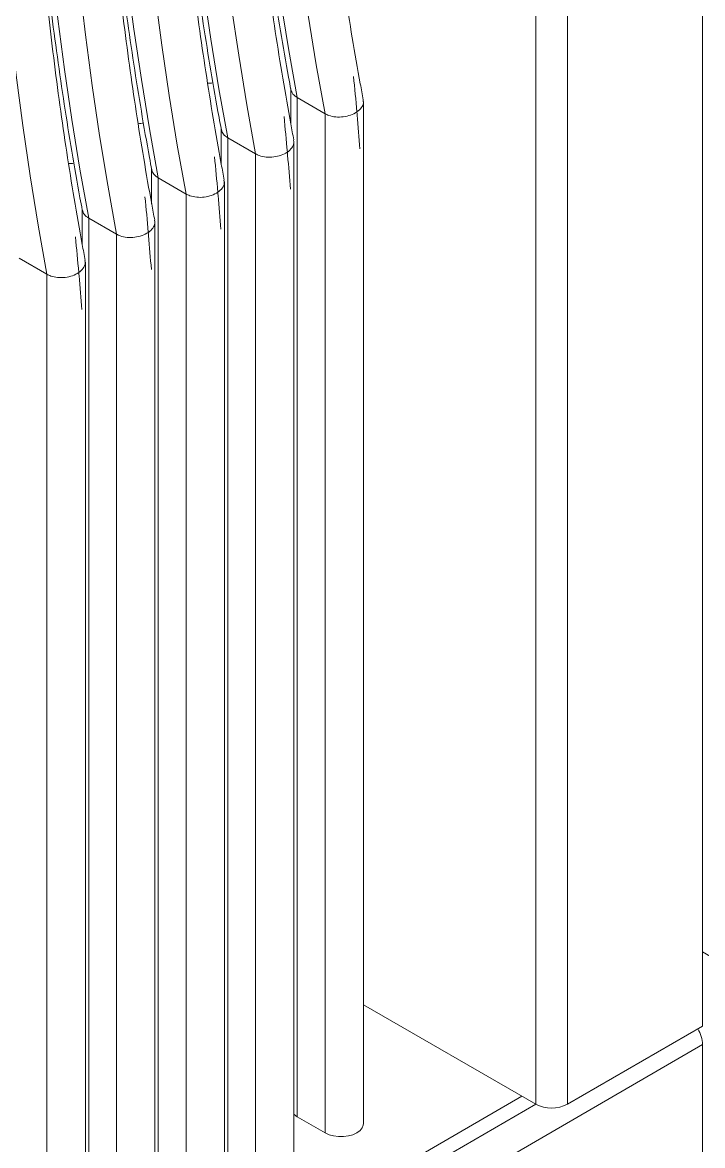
# Model space of a CAD drawing. Header units: millimetres. Extents: x 18217 to 37054, y 415 to 7180.
# Drawn here: x 19757.8 to 20048.3, y 3134.3 to 3613.8 of the extents above; entities that cross this region are included whole.
import ezdxf

# ---------------------------------------------------------------- set-up
doc = ezdxf.new("R2010")
doc.units = ezdxf.units.MM

# ---------------------------------------------------------------- blocks, each defined once
blk = doc.blocks.new('sdasdasdasdas')
at = {"linetype": 'ByBlock', "lineweight": 9}
for p, q in [((20661.95, 3749.48), (20661.95, 2524.67)), ((20613.87, 3721.72), (20613.87, 2496.91)), ((20602.56, 2496.91), (20602.56, 3719.01)), ((20515.36, 2858.26), (20515.36, 2845.9)), ((20527.6, 2849.35), (20517.7, 2855.06)), ((20517.7, 2492.42), (20517.7, 2855.06)), ((20541.26, 2489.87), (20541.26, 2853.69)), ((20527.6, 2486.7), (20527.6, 2849.35)), ((20490.61, 2843.97), (20490.61, 2831.62)), ((20502.85, 2835.06), (20492.95, 2840.77)), ((20492.95, 2478.13), (20492.95, 2840.77)), ((20516.51, 2475.58), (20516.51, 2839.4)), ((20502.85, 2472.41), (20502.85, 2835.06)), ((20465.86, 2829.68), (20465.86, 2817.33)), ((20478.11, 2820.77), (20468.21, 2826.49)), ((20468.21, 2463.84), (20468.21, 2826.49)), ((20491.76, 2461.29), (20491.76, 2825.11)), ((20478.11, 2458.13), (20478.11, 2820.77)), ((20441.11, 2815.39), (20441.11, 2803.04)), ((20453.36, 2806.48), (20443.46, 2812.2)), ((20443.46, 2449.55), (20443.46, 2812.2)), ((20467.01, 2447.01), (20467.01, 2810.83)), ((20453.36, 2443.84), (20453.36, 2806.48)), ((20428.61, 2792.2), (20418.71, 2797.91)), ((20442.26, 2432.72), (20442.26, 2796.54)), ((20428.61, 2429.55), (20428.61, 2792.2)), ((20707.95, 2524.54), (20661.95, 2551.1)), ((20602.56, 2496.91), (20541.26, 2532.29)), ((20661.95, 2524.67), (20613.87, 2496.91)), ((20661.95, 2518.13), (19526.11, 1859.93)), ((20661.95, 2462.61), (20661.95, 2518.13)), ((20597.61, 2499.76), (19576.53, 1907.82)), ((20602.56, 2496.91), (19576.53, 1902.11)), ((20517.71, 2492.42), (20527.6, 2486.7))]:
    blk.add_line(p, q, dxfattribs=at)
at = {"linetype": 'ByBlock', "lineweight": 9, "flags": 128}
for points in [[(20527.6, 2849.35), (20524.47, 2866.79), (20521.59, 2884.42), (20518.96, 2902.25), (20516.57, 2920.26), (20514.44, 2938.46), (20512.55, 2956.84), (20510.92, 2975.39), (20509.54, 2994.11), (20508.4, 3013), (20507.52, 3032.05), (20506.89, 3051.25), (20506.52, 3070.62), (20506.39, 3090.13), (20506.52, 3109.78), (20506.89, 3129.58), (20507.52, 3149.52), (20508.4, 3169.58), (20509.54, 3189.78), (20510.92, 3210.1)], [(20502.85, 2835.06), (20499.72, 2852.5), (20496.84, 2870.14), (20494.21, 2887.96), (20491.82, 2905.98), (20489.69, 2924.17), (20487.81, 2942.55), (20486.17, 2961.1), (20484.79, 2979.82), (20483.65, 2998.71), (20482.77, 3017.76), (20482.14, 3036.97), (20481.77, 3056.33), (20481.64, 3075.84), (20481.77, 3095.5), (20482.14, 3115.3), (20482.77, 3135.23), (20483.65, 3155.3), (20484.79, 3175.49), (20486.17, 3195.81)], [(20478.11, 2820.77), (20474.98, 2838.21), (20472.09, 2855.85), (20469.46, 2873.68), (20467.08, 2891.69), (20464.94, 2909.89), (20463.06, 2928.26), (20461.42, 2946.81), (20460.04, 2965.53), (20458.91, 2984.42), (20458.03, 3003.47), (20457.4, 3022.68), (20457.02, 3042.04), (20456.89, 3061.55), (20457.02, 3081.21), (20457.4, 3101.01), (20458.03, 3120.94), (20458.91, 3141.01), (20460.04, 3161.2), (20461.42, 3181.52), (20463.06, 3201.96)], [(20453.36, 2806.48), (20450.23, 2823.93), (20447.35, 2841.56), (20444.71, 2859.39), (20442.33, 2877.4), (20440.19, 2895.6), (20438.31, 2913.98), (20436.67, 2932.53), (20435.29, 2951.25), (20434.16, 2970.13), (20433.28, 2989.18), (20432.65, 3008.39), (20432.27, 3027.75), (20432.14, 3047.27), (20432.27, 3066.92), (20432.65, 3086.72), (20433.28, 3106.66), (20434.16, 3126.72), (20435.29, 3146.92), (20436.67, 3167.24), (20438.31, 3187.67), (20440.19, 3208.22)], [(20428.61, 2792.2), (20425.48, 2809.64), (20422.6, 2827.27), (20419.96, 2845.1), (20417.58, 2863.12), (20415.44, 2881.31), (20413.56, 2899.69), (20411.92, 2918.24), (20410.54, 2936.96), (20409.41, 2955.85), (20408.53, 2974.9), (20407.9, 2994.1), (20407.52, 3013.47), (20407.39, 3032.98), (20407.52, 3052.64), (20407.9, 3072.43), (20408.53, 3092.37), (20409.41, 3112.44), (20410.54, 3132.63), (20411.92, 3152.95), (20413.56, 3173.39), (20415.44, 3193.94)], [(20517.7, 2855.06), (20514.57, 2872.5), (20511.69, 2890.14), (20509.06, 2907.97), (20506.67, 2925.98), (20504.54, 2944.18), (20502.65, 2962.55), (20501.02, 2981.1), (20499.64, 2999.82), (20498.5, 3018.71), (20497.62, 3037.76), (20496.99, 3056.97), (20496.62, 3076.33), (20496.49, 3095.84), (20496.62, 3115.5), (20496.99, 3135.3), (20497.62, 3155.23), (20498.5, 3175.3), (20499.64, 3195.49), (20500.36, 3206.52)], [(20492.95, 2840.77), (20489.82, 2858.21), (20486.94, 2875.85), (20484.31, 2893.68), (20481.93, 2911.69), (20479.79, 2929.89), (20477.91, 2948.26), (20476.27, 2966.81), (20474.89, 2985.54), (20473.76, 3004.42), (20472.87, 3023.47), (20472.25, 3042.68), (20471.87, 3062.04), (20471.74, 3081.55), (20471.87, 3101.21), (20472.25, 3121.01), (20472.87, 3140.94), (20473.76, 3161.01), (20474.89, 3181.21), (20475.61, 3192.24)], [(20468.21, 2826.49), (20465.08, 2843.93), (20462.19, 2861.56), (20459.56, 2879.39), (20457.18, 2897.4), (20455.04, 2915.6), (20453.16, 2933.98), (20451.52, 2952.53), (20450.14, 2971.25), (20449.01, 2990.14), (20448.13, 3009.19), (20447.5, 3028.39), (20447.12, 3047.76), (20446.99, 3067.27), (20447.12, 3086.92), (20447.5, 3106.72), (20448.13, 3126.66), (20449.01, 3146.72), (20450.14, 3166.92), (20450.86, 3177.95)], [(20443.46, 2812.2), (20440.33, 2829.64), (20437.45, 2847.28), (20434.81, 2865.1), (20432.43, 2883.12), (20430.29, 2901.31), (20428.41, 2919.69), (20426.77, 2938.24), (20425.39, 2956.96), (20424.26, 2975.85), (20423.38, 2994.9), (20422.75, 3014.11), (20422.37, 3033.47), (20422.24, 3052.98), (20422.37, 3072.64), (20422.75, 3092.44), (20423.38, 3112.37), (20424.26, 3132.44), (20425.39, 3152.63), (20426.11, 3163.66)], [(20516.51, 2493.3), (20516.59, 2493.22), (20517.71, 2492.42)], [(20527.6, 2486.7), (20529.01, 2486.06), (20530.62, 2485.61), (20532.37, 2485.38), (20534.16, 2485.38), (20535.9, 2485.61), (20537.52, 2486.06), (20538.92, 2486.7), (20540.04, 2487.51), (20540.81, 2488.44), (20541.21, 2489.45), (20541.26, 2490.06)]]:
    blk.add_lwpolyline(points, dxfattribs=at)
at = {"linetype": 'ByBlock', "lineweight": 9}
for centre, radius, start, end in [((20650.22, 2517.68), 11.74, 2.2084, 30.9059), ((20608.21, 2507.83), 12.3, 242.6094, 297.3906)]:
    blk.add_arc(centre, radius, start, end, dxfattribs=at)
for points, knots in [([(20541.21, 2854.29), (20540.85, 2856.19), (20539.48, 2863.49), (20537.24, 2876.3), (20534.59, 2892.8), (20532.17, 2909.48), (20529.96, 2926.32), (20527.97, 2943.32), (20526.2, 2960.48), (20524.66, 2977.8), (20523.33, 2995.27), (20522.23, 3012.89), (20521.35, 3030.66), (20520.69, 3048.56), (20520.25, 3066.61), (20520.03, 3084.8), (20520.04, 3103.11), (20520.27, 3121.55), (20520.72, 3140.12), (20521.4, 3158.81), (20522.29, 3177.62), (20523.41, 3196.53), (20524.75, 3215.56), (20526.31, 3234.7), (20528.1, 3253.94), (20530.1, 3273.27), (20532.33, 3292.7), (20534.77, 3312.22), (20537.44, 3331.83), (20539.63, 3346.85), (20540.94, 3355.35), (20541.24, 3357.25)], [0, 0, 0, 0, 0.01274, 0.048919, 0.085098, 0.121275, 0.157452, 0.193628, 0.229804, 0.265979, 0.302153, 0.338328, 0.374502, 0.410677, 0.446851, 0.483026, 0.519201, 0.555376, 0.591551, 0.627727, 0.663904, 0.700081, 0.736258, 0.772436, 0.808614, 0.844793, 0.880973, 0.917153, 0.953334, 0.989516, 1, 1, 1, 1]), ([(20516.46, 2840.01), (20516.1, 2841.91), (20514.73, 2849.2), (20512.5, 2862.01), (20509.85, 2878.51), (20507.42, 2895.19), (20505.21, 2912.03), (20503.22, 2929.03), (20501.46, 2946.19), (20499.91, 2963.51), (20498.58, 2980.98), (20497.48, 2998.6), (20496.6, 3016.37), (20495.94, 3034.28), (20495.5, 3052.33), (20495.29, 3070.51), (20495.29, 3088.82), (20495.52, 3107.27), (20495.97, 3125.83), (20496.65, 3144.52), (20497.54, 3163.33), (20498.66, 3182.25), (20500, 3201.28), (20501.56, 3220.41), (20503.35, 3239.65), (20505.35, 3258.98), (20507.58, 3278.41), (20510.02, 3297.93), (20512.69, 3317.54), (20514.88, 3332.57), (20516.2, 3341.06), (20516.49, 3342.97)], [0, 0, 0, 0, 0.01274, 0.048919, 0.085098, 0.121275, 0.157452, 0.193628, 0.229804, 0.265979, 0.302153, 0.338328, 0.374502, 0.410677, 0.446851, 0.483026, 0.519201, 0.555376, 0.591551, 0.627727, 0.663904, 0.700081, 0.736258, 0.772436, 0.808614, 0.844793, 0.880973, 0.917153, 0.953334, 0.989516, 1, 1, 1, 1]), ([(20491.71, 2825.72), (20491.35, 2827.62), (20489.98, 2834.91), (20487.75, 2847.73), (20485.1, 2864.23), (20482.67, 2880.9), (20480.46, 2897.74), (20478.47, 2914.74), (20476.71, 2931.91), (20475.16, 2949.22), (20473.84, 2966.69), (20472.73, 2984.32), (20471.85, 3002.08), (20471.19, 3019.99), (20470.75, 3038.04), (20470.54, 3056.22), (20470.54, 3074.54), (20470.77, 3092.98), (20471.22, 3111.55), (20471.9, 3130.24), (20472.79, 3149.04), (20473.91, 3167.96), (20475.25, 3186.99), (20476.81, 3206.12), (20478.6, 3225.36), (20480.6, 3244.7), (20482.83, 3264.13), (20485.27, 3283.65), (20487.94, 3303.26), (20490.13, 3318.28), (20491.45, 3326.77), (20491.74, 3328.68)], [0, 0, 0, 0, 0.01274, 0.048919, 0.085098, 0.121275, 0.157452, 0.193628, 0.229804, 0.265979, 0.302153, 0.338328, 0.374502, 0.410677, 0.446851, 0.483026, 0.519201, 0.555376, 0.591551, 0.627727, 0.663904, 0.700081, 0.736258, 0.772436, 0.808614, 0.844793, 0.880973, 0.917153, 0.953334, 0.989516, 1, 1, 1, 1]), ([(20466.96, 2811.43), (20466.61, 2813.33), (20465.23, 2820.63), (20463, 2833.44), (20460.35, 2849.94), (20457.92, 2866.61), (20455.71, 2883.45), (20453.73, 2900.46), (20451.96, 2917.62), (20450.41, 2934.94), (20449.09, 2952.41), (20447.98, 2970.03), (20447.1, 2987.79), (20446.44, 3005.7), (20446, 3023.75), (20445.79, 3041.93), (20445.79, 3060.25), (20446.02, 3078.69), (20446.48, 3097.26), (20447.15, 3115.95), (20448.05, 3134.75), (20449.16, 3153.67), (20450.5, 3172.7), (20452.07, 3191.84), (20453.85, 3211.07), (20455.85, 3230.41), (20458.08, 3249.84), (20460.52, 3269.36), (20463.19, 3288.97), (20465.38, 3303.99), (20466.7, 3312.49), (20466.99, 3314.39)], [0, 0, 0, 0, 0.01274, 0.048919, 0.085098, 0.121275, 0.157452, 0.193628, 0.229804, 0.265979, 0.302153, 0.338328, 0.374502, 0.410677, 0.446851, 0.483026, 0.519201, 0.555376, 0.591551, 0.627727, 0.663904, 0.700081, 0.736258, 0.772436, 0.808614, 0.844793, 0.880973, 0.917153, 0.953334, 0.989516, 1, 1, 1, 1]), ([(20442.22, 2797.15), (20441.86, 2799.05), (20440.48, 2806.34), (20438.25, 2819.15), (20435.6, 2835.65), (20433.17, 2852.33), (20430.96, 2869.17), (20428.98, 2886.17), (20427.21, 2903.33), (20425.66, 2920.65), (20424.34, 2938.12), (20423.23, 2955.74), (20422.35, 2973.51), (20421.69, 2991.42), (20421.25, 3009.46), (20421.04, 3027.65), (20421.05, 3045.96), (20421.28, 3064.4), (20421.73, 3082.97), (20422.4, 3101.66), (20423.3, 3120.47), (20424.42, 3139.39), (20425.76, 3158.41), (20427.32, 3177.55), (20429.1, 3196.79), (20431.11, 3216.12), (20433.33, 3235.55), (20435.78, 3255.07), (20438.44, 3274.68), (20440.63, 3289.71), (20441.95, 3298.2), (20442.24, 3300.11)], [0, 0, 0, 0, 0.01274, 0.048919, 0.085098, 0.121275, 0.157452, 0.193628, 0.229804, 0.265979, 0.302153, 0.338328, 0.374502, 0.410677, 0.446851, 0.483026, 0.519201, 0.555376, 0.591551, 0.627727, 0.663904, 0.700081, 0.736258, 0.772436, 0.808614, 0.844793, 0.880973, 0.917153, 0.953334, 0.989516, 1, 1, 1, 1]), ([(20497.24, 3004.27), (20497.34, 3002.56), (20497.82, 2994.92), (20498.88, 2981.48), (20500.44, 2963.97), (20502.24, 2946.62), (20504.26, 2929.43), (20506.5, 2912.39), (20508.97, 2895.53), (20511.66, 2878.83), (20513.84, 2866.32), (20515.15, 2859.39), (20515.42, 2857.93)], [0, 0, 0, 0, 0.0336, 0.150484, 0.267369, 0.384252, 0.501135, 0.618016, 0.734895, 0.851771, 0.968645, 1, 1, 1, 1]), ([(20472.49, 2989.98), (20472.59, 2988.28), (20473.07, 2980.63), (20474.13, 2967.19), (20475.69, 2949.68), (20477.49, 2932.33), (20479.51, 2915.14), (20481.75, 2898.11), (20484.22, 2881.24), (20486.91, 2864.54), (20489.09, 2852.03), (20490.4, 2845.11), (20490.67, 2843.64)], [0, 0, 0, 0, 0.0336, 0.150484, 0.267369, 0.384252, 0.501135, 0.618016, 0.734895, 0.851771, 0.968645, 1, 1, 1, 1]), ([(20447.74, 2975.7), (20447.85, 2973.99), (20448.32, 2966.34), (20449.39, 2952.91), (20450.94, 2935.39), (20452.74, 2918.04), (20454.76, 2900.85), (20457.01, 2883.82), (20459.47, 2866.95), (20462.16, 2850.26), (20464.34, 2837.75), (20465.65, 2830.82), (20465.92, 2829.35)], [0, 0, 0, 0, 0.0336, 0.150484, 0.267369, 0.384252, 0.501135, 0.618016, 0.734895, 0.851771, 0.968645, 1, 1, 1, 1]), ([(20422.99, 2961.41), (20423.1, 2959.7), (20423.57, 2952.06), (20424.64, 2938.62), (20426.2, 2921.11), (20428, 2903.76), (20430.01, 2886.56), (20432.26, 2869.53), (20434.72, 2852.66), (20437.41, 2835.97), (20439.59, 2823.46), (20440.9, 2816.53), (20441.18, 2815.07)], [0, 0, 0, 0, 0.0336, 0.150484, 0.267369, 0.384252, 0.501135, 0.618016, 0.734895, 0.851771, 0.968645, 1, 1, 1, 1]), ([(20537.73, 2862.63), (20538.14, 2858.41), (20538.55, 2854.18), (20538.92, 2849.99), (20538.92, 2849.98)], [0, 0, 0, 0, 0.997492, 1, 1, 1, 1]), ([(20487.7, 2860.28), (20487.03, 2860.2), (20486.37, 2860.13), (20485.78, 2860.26), (20485.78, 2860.26)], [0, 0, 0, 0, 0.99587, 1, 1, 1, 1]), ([(20517.7, 2855.06), (20517.12, 2855.47), (20515.96, 2856.28), (20515.6, 2857.38), (20515.42, 2857.93)], [0, 0, 0, 0, 0.502244, 1, 1, 1, 1]), ([(20538.92, 2849.98), (20538.93, 2849.98), (20539.57, 2850.43), (20540.61, 2851.45), (20541.36, 2852.98), (20541.17, 2853.91), (20541.1, 2854.28)], [0, 0, 0, 0, 0.0056474, 0.3805436, 0.755476, 1, 1, 1, 1]), ([(20538.92, 2849.98), (20538.91, 2849.97), (20538.26, 2849.53), (20536.75, 2848.77), (20534.1, 2848.15), (20531.36, 2848.12), (20529.13, 2848.58), (20528.03, 2849.13), (20527.6, 2849.35)], [0, 0, 0, 0, 0.003253, 0.219195, 0.435155, 0.650646, 0.865171, 1, 1, 1, 1]), ([(20539.99, 2836.8), (20539.68, 2840.81), (20539.34, 2845.17), (20538.95, 2849.6), (20538.92, 2849.97), (20538.92, 2849.98)], [0, 0, 0, 0, 0.916003, 0.997623, 1, 1, 1, 1]), ([(20462.95, 2845.99), (20462.28, 2845.92), (20461.62, 2845.84), (20461.03, 2845.97), (20461.03, 2845.97)], [0, 0, 0, 0, 0.99587, 1, 1, 1, 1]), ([(20512.98, 2848.34), (20513.39, 2844.12), (20513.8, 2839.89), (20514.17, 2835.7), (20514.17, 2835.69)], [0, 0, 0, 0, 0.997492, 1, 1, 1, 1]), ([(20492.95, 2840.77), (20492.37, 2841.18), (20491.21, 2841.99), (20490.85, 2843.09), (20490.67, 2843.64)], [0, 0, 0, 0, 0.502244, 1, 1, 1, 1]), ([(20514.17, 2835.69), (20514.18, 2835.7), (20514.82, 2836.14), (20515.86, 2837.16), (20516.61, 2838.69), (20516.42, 2839.62), (20516.35, 2839.99)], [0, 0, 0, 0, 0.005647, 0.380544, 0.755477, 1, 1, 1, 1]), ([(20488.23, 2834.06), (20488.64, 2829.84), (20489.05, 2825.6), (20489.42, 2821.41), (20489.42, 2821.4)], [0, 0, 0, 0, 0.997492, 1, 1, 1, 1]), ([(20514.17, 2835.69), (20514.16, 2835.68), (20513.51, 2835.24), (20512, 2834.48), (20509.35, 2833.87), (20506.62, 2833.83), (20504.38, 2834.29), (20503.28, 2834.84), (20502.85, 2835.06)], [0, 0, 0, 0, 0.0032532, 0.2191947, 0.4351552, 0.650646, 0.8651713, 1, 1, 1, 1]), ([(20515.24, 2822.51), (20514.93, 2826.52), (20514.59, 2830.89), (20514.2, 2835.31), (20514.17, 2835.68), (20514.17, 2835.69)], [0, 0, 0, 0, 0.916004, 0.997623, 1, 1, 1, 1]), ([(20438.2, 2831.71), (20437.54, 2831.63), (20436.87, 2831.55), (20436.28, 2831.68), (20436.28, 2831.68)], [0, 0, 0, 0, 0.99587, 1, 1, 1, 1]), ([(20468.21, 2826.49), (20467.62, 2826.89), (20466.46, 2827.7), (20466.1, 2828.8), (20465.92, 2829.35)], [0, 0, 0, 0, 0.502244, 1, 1, 1, 1]), ([(20489.42, 2821.4), (20489.43, 2821.41), (20490.07, 2821.86), (20491.11, 2822.87), (20491.86, 2824.4), (20491.68, 2825.34), (20491.6, 2825.7)], [0, 0, 0, 0, 0.005645, 0.380544, 0.755477, 1, 1, 1, 1]), ([(20489.42, 2821.4), (20489.41, 2821.4), (20488.76, 2820.95), (20487.25, 2820.2), (20484.6, 2819.58), (20481.87, 2819.55), (20479.63, 2820.01), (20478.53, 2820.56), (20478.11, 2820.77)], [0, 0, 0, 0, 0.0032532, 0.2191958, 0.4351552, 0.6506458, 0.8651715, 1, 1, 1, 1]), ([(20490.49, 2808.23), (20490.18, 2812.23), (20489.84, 2816.6), (20489.45, 2821.02), (20489.42, 2821.39), (20489.42, 2821.4)], [0, 0, 0, 0, 0.916004, 0.997623, 1, 1, 1, 1]), ([(20463.48, 2819.77), (20463.89, 2815.55), (20464.3, 2811.32), (20464.67, 2807.13), (20464.67, 2807.12)], [0, 0, 0, 0, 0.997492, 1, 1, 1, 1]), ([(20443.46, 2812.2), (20442.87, 2812.61), (20441.71, 2813.42), (20441.35, 2814.52), (20441.17, 2815.06)], [0, 0, 0, 0, 0.502245, 1, 1, 1, 1]), ([(20464.67, 2807.12), (20464.68, 2807.12), (20465.32, 2807.57), (20466.36, 2808.59), (20467.11, 2810.12), (20466.93, 2811.05), (20466.85, 2811.42)], [0, 0, 0, 0, 0.0056474, 0.3805433, 0.7554755, 1, 1, 1, 1]), ([(20438.74, 2805.48), (20439.14, 2801.26), (20439.55, 2797.03), (20439.92, 2792.84), (20439.92, 2792.83)], [0, 0, 0, 0, 0.997492, 1, 1, 1, 1]), ([(20464.67, 2807.12), (20464.66, 2807.11), (20464.01, 2806.67), (20462.5, 2805.91), (20459.85, 2805.29), (20457.12, 2805.26), (20454.88, 2805.72), (20453.78, 2806.27), (20453.36, 2806.48)], [0, 0, 0, 0, 0.003253, 0.219195, 0.435154, 0.650646, 0.865171, 1, 1, 1, 1]), ([(20465.75, 2793.94), (20465.43, 2797.95), (20465.09, 2802.31), (20464.7, 2806.73), (20464.67, 2807.11), (20464.67, 2807.12)], [0, 0, 0, 0, 0.916003, 0.997623, 1, 1, 1, 1]), ([(20439.92, 2792.83), (20439.93, 2792.84), (20440.57, 2793.28), (20441.61, 2794.3), (20442.36, 2795.83), (20442.18, 2796.76), (20442.11, 2797.13)], [0, 0, 0, 0, 0.005645, 0.380544, 0.755477, 1, 1, 1, 1]), ([(20439.92, 2792.83), (20439.91, 2792.82), (20439.27, 2792.38), (20437.75, 2791.62), (20435.1, 2791), (20432.37, 2790.97), (20430.13, 2791.43), (20429.03, 2791.98), (20428.61, 2792.2)], [0, 0, 0, 0, 0.0032521, 0.2191959, 0.4351555, 0.6506456, 0.8651714, 1, 1, 1, 1]), ([(20441, 2779.65), (20440.68, 2783.66), (20440.34, 2788.02), (20439.96, 2792.45), (20439.92, 2792.82), (20439.92, 2792.83)], [0, 0, 0, 0, 0.916003, 0.997623, 1, 1, 1, 1])]:
    blk.add_open_spline(points, degree=3, knots=knots, dxfattribs=at)

msp = doc.modelspace()

# ---------------------------------------------------------------- block references
at = {"xscale": 1.2, "yscale": 1.2, "zscale": 1.2}
msp.add_blockref('sdasdasdasdas', (-4746.03, 155.66), dxfattribs=at)

doc.saveas('drawing.dxf')
